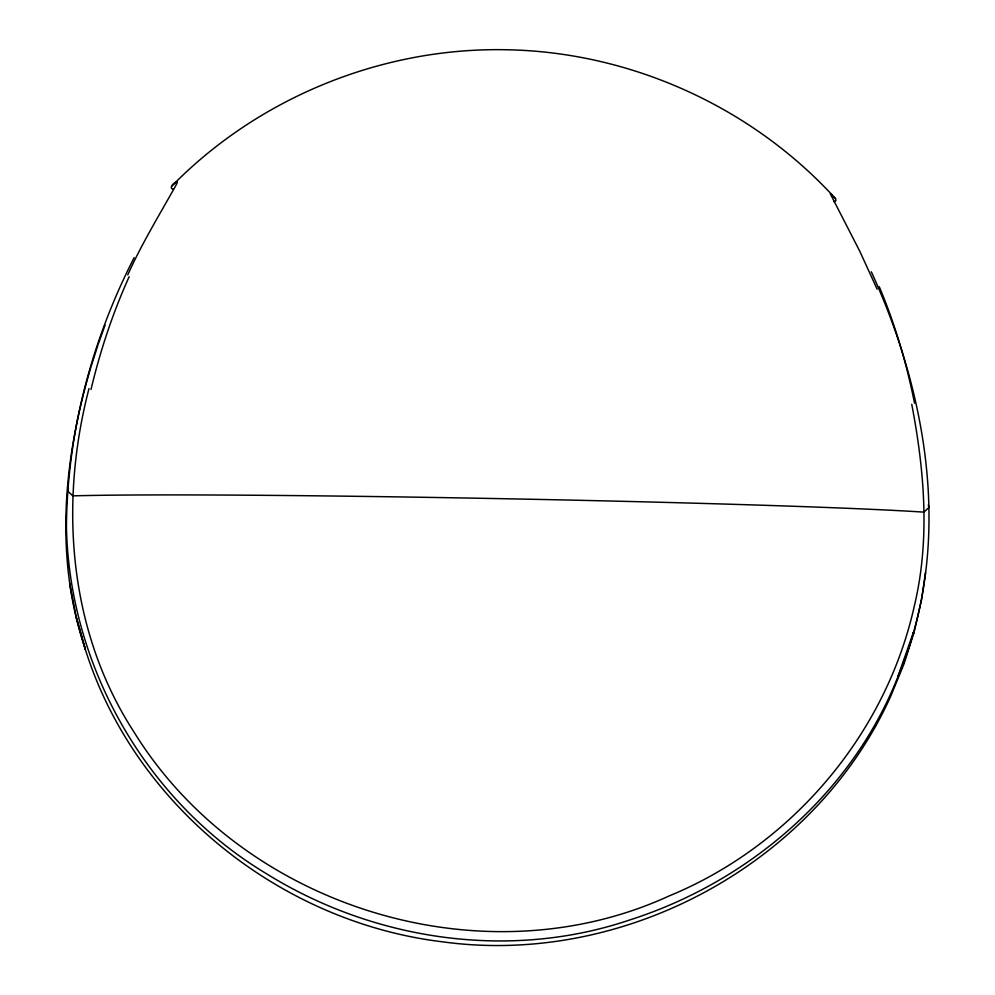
<?xml version="1.0" encoding="UTF-8"?>
<svg xmlns="http://www.w3.org/2000/svg" width="995" height="995" viewBox="0 0 995 995"><rect width="100%" height="100%" fill="white"/><g stroke="black" fill="none" stroke-linecap="round" stroke-linejoin="round"><path stroke-width="1.49" d="M925.512 572.423L921.544 599.873L914.181 631.912L904.107 663.677L890.699 696.313C815.154 863.784 624.599 966.593 443.098 941.892C281.063 922.576 134.536 805.888 85.334 649.436L84.861 647.757C54.128 556.777 63.879 457.712 90.906 367.118M89.003 388.572C59.078 503.383 68.257 630.905 134.076 732.158C242.009 906.905 481.829 981.953 669.262 895.886C791.522 845.601 885.96 734.571 914.455 605.42C930.225 539.352 924.38 470.337 911.743 404.281M91.366 365.662L97.896 345.128M913.621 633.641L914.181 631.912M913 633.541L913.497 632.136L897.851 676.7L898.41 675.481C953.21 545.546 928.36 396.396 871.297 271.772M98.406 343.698L105.097 325.054M127.746 274.906C141.8 243.551 159.809 214.236 176.513 184.274C180.779 176.824 166.476 187.669 173.093 189.174M898.41 675.481C852.591 793.04 748.825 881.893 629.748 919.965C509.104 960.822 373.1 940.275 265.814 873.324C145.991 801.336 69.215 666.065 66.429 526.666C67.212 433.347 91.615 340.601 134.126 257.693M68.356 488.296L67.884 491.182L72.759 495.871A457.513 8.495 1.1 0 1 499.428 498.632A457.513 8.495 1.1 0 1 923.882 512.126L928.808 507.624L928.36 504.726M875.264 726.462L875.936 725.131M175.269 182.583C261.884 96.117 384.045 47.213 506.393 49.75C628.79 51.852 748.924 105.495 832.28 195.119L835.526 198.664L833.275 196.55M171.812 186.015L175.12 183.229M834.121 201.798L835.887 200.716L835.688 198.863M832.28 195.119L830.303 193.826L859.891 251.461L877.142 289.209M76.316 617.534L85.334 649.436L75.881 615.756L76.316 617.534L69.625 583.63L69.998 585.458M879.257 286.709A374.68 208.975 83.5 0 1 914.529 403.186M91.005 389.455A374.667 201.935 -81 0 1 129.151 276.747"/></g></svg>
